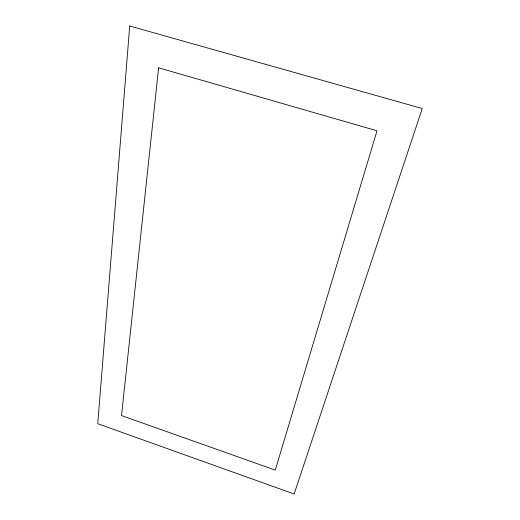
<?xml version="1.0" encoding="UTF-8"?>
<svg xmlns="http://www.w3.org/2000/svg" width="520" height="520" viewBox="0 0 520 520"><rect width="100%" height="100%" fill="white"/><g stroke="black" fill="none" stroke-linecap="round" stroke-linejoin="round"><path stroke-width="0.78" d="M129.72 26L97.753 423.716L294.132 494L422.247 108.531L129.72 26M158.62 67.814L121.531 415.558L275.262 470.1L377.019 130.78L158.62 67.814"/></g></svg>
